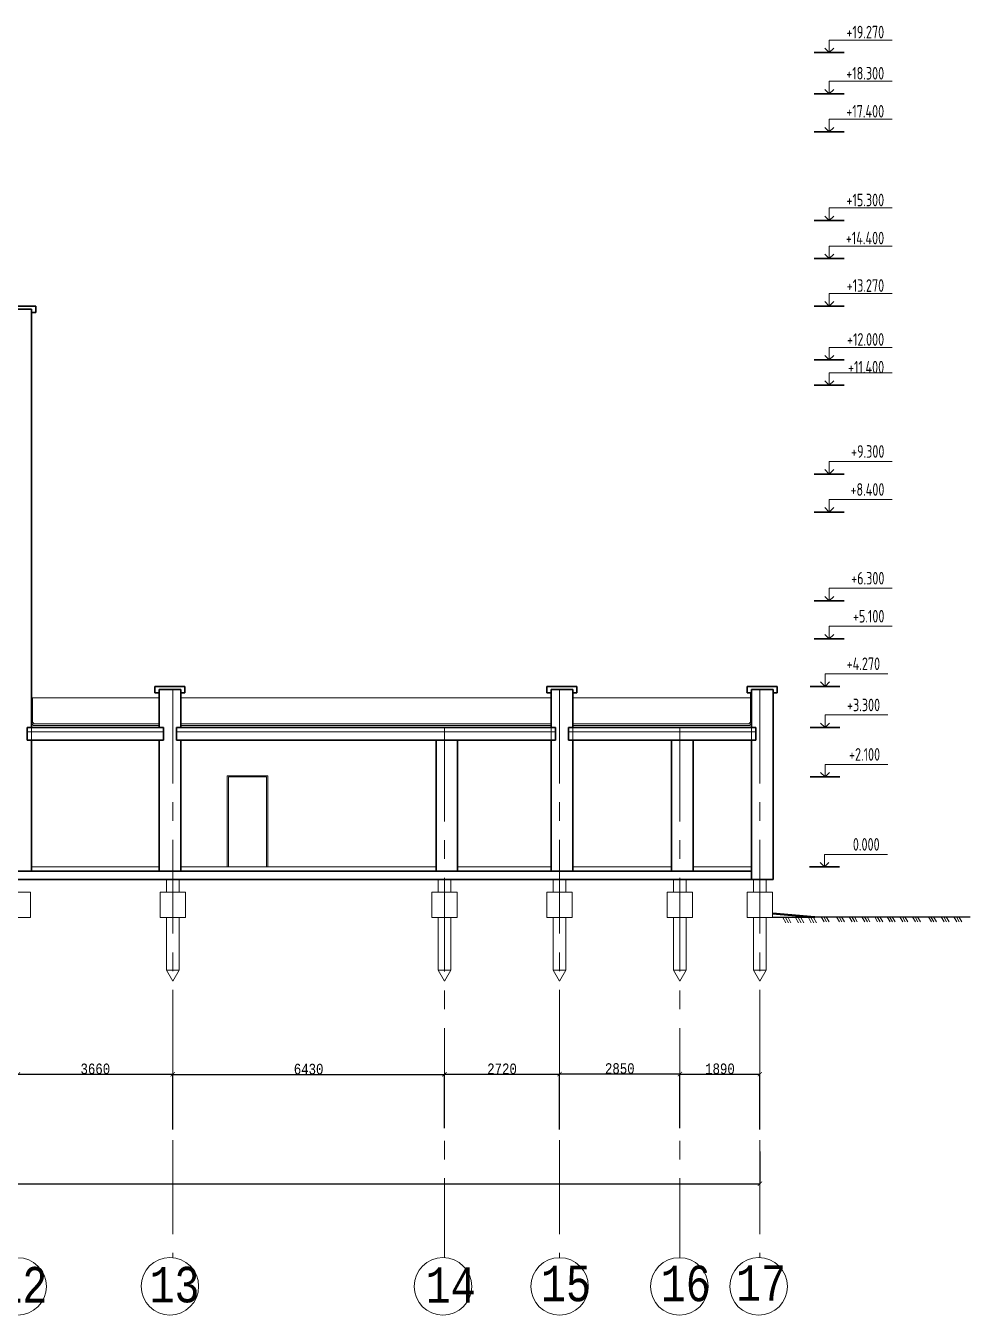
# Model space of a CAD drawing. Header units: millimetres. Extents: x -689206 to 4969298, y -1019800 to 703299.
# Drawn here: x 852854 to 875194, y -983997 to -953476 of the extents above; entities that cross this region are included whole.
import ezdxf

# ---------------------------------------------------------------- set-up
doc = ezdxf.new("R2010")
doc.units = ezdxf.units.MM
doc.linetypes.add('осеваяX2', pattern=[101.6, 63.5, -12.7, 12.7, -12.7])
doc.layers.add('РАЗМЕРЫ', color=7, linetype='Continuous', lineweight=9)
doc.layers.add('стены', color=7, linetype='Continuous', lineweight=20)
for name, color, linetype in [('разрез1-1', 7, 'Continuous'), ('разрез2-2', 7, 'Continuous'), ('сетка', 104, 'Continuous')]:
    doc.layers.add(name, color=color, linetype=linetype)
doc.styles.add('Аннотативный', font='isocteur.ttf', dxfattribs={"width": 0.7, "height": 250})
doc.dimstyles.new('Аннотативный', dxfattribs={"dimscale": 0, "dimtxt": 250, "dimasz": 100, "dimexe": 1.25, "dimexo": 0.625, "dimtad": 1, "dimdec": 0, "dimtxsty": 'Аннотативный', "dimblk": 'ARCHTICK', "dimcen": 2.5, "dimadec": 0, "dimazin": 0, "dimtfac": 1, "dimtdec": 0, "dimtmove": 0, "dimatfit": 3, "dimfxl": 1, "dimarcsym": 0})

# ---------------------------------------------------------------- blocks, each defined once
blk = doc.blocks.new('_ArchTick')
at = {"color": 0, "linetype": 'ByBlock', "const_width": 0.15}
blk.add_lwpolyline([(-0.5, -0.5), (0.5, 0.5)], dxfattribs=at)
blk = doc.blocks.new('*D4710')
at = {"layer": 'Defpoints', "color": 0, "lineweight": 30, "ltscale": 35, "transparency": 16777216}
for p in [(852669, -978293), (856329, -978293), (856329, -979600)]:
    blk.add_point(p, dxfattribs=at)
at = {"layer": 'РАЗМЕРЫ', "color": 0, "lineweight": -2, "ltscale": 35, "transparency": 16777216}
for p, q in [((852669, -978292), (852669, -978292)), ((852669, -978293), (856329, -978293)), ((856329, -979600), (856329, -978292))]:
    blk.add_line(p, q, dxfattribs=at)
at = {"layer": 'РАЗМЕРЫ', "color": 0, "lineweight": -2, "ltscale": 35, "transparency": 16777216, "xscale": 100, "yscale": 100, "zscale": 100, "rotation": 180}
blk.add_blockref('_ArchTick', (852669, -978293), dxfattribs=at)
at = {"layer": 'РАЗМЕРЫ', "color": 0, "lineweight": -2, "ltscale": 35, "transparency": 16777216, "xscale": 100, "yscale": 100, "zscale": 100}
blk.add_blockref('_ArchTick', (856329, -978293), dxfattribs=at)
at = {"layer": 'РАЗМЕРЫ', "color": 0, "lineweight": 5, "ltscale": 35, "transparency": 16777216, "insert": (854499, -978167), "char_height": 250, "attachment_point": 5, "style": 'Аннотативный'}
blk.add_mtext('3660', dxfattribs=at)
blk = doc.blocks.new('*D4711')
at = {"layer": 'Defpoints', "color": 0, "lineweight": 30, "ltscale": 35, "transparency": 16777216}
for p in [(856329, -978292), (862759, -978297), (862759, -979567)]:
    blk.add_point(p, dxfattribs=at)
at = {"layer": 'РАЗМЕРЫ', "color": 0, "lineweight": -2, "ltscale": 35, "transparency": 16777216}
for p, q in [((856329, -978292), (856329, -978299)), ((856329, -978297), (862759, -978297)), ((862759, -979567), (862759, -978296))]:
    blk.add_line(p, q, dxfattribs=at)
at = {"layer": 'РАЗМЕРЫ', "color": 0, "lineweight": -2, "ltscale": 35, "transparency": 16777216, "xscale": 100, "yscale": 100, "zscale": 100, "rotation": 180}
blk.add_blockref('_ArchTick', (856329, -978297), dxfattribs=at)
at = {"layer": 'РАЗМЕРЫ', "color": 0, "lineweight": -2, "ltscale": 35, "transparency": 16777216, "xscale": 100, "yscale": 100, "zscale": 100}
blk.add_blockref('_ArchTick', (862759, -978297), dxfattribs=at)
at = {"layer": 'РАЗМЕРЫ', "color": 0, "lineweight": 5, "ltscale": 35, "transparency": 16777216, "insert": (859544, -978172), "char_height": 250, "attachment_point": 5, "style": 'Аннотативный'}
blk.add_mtext('6430', dxfattribs=at)
blk = doc.blocks.new('*D4712')
at = {"layer": 'Defpoints', "color": 0, "lineweight": 30, "ltscale": 35, "transparency": 16777216}
for p in [(862759, -978292), (865481, -978292), (865481, -979599)]:
    blk.add_point(p, dxfattribs=at)
at = {"layer": 'РАЗМЕРЫ', "color": 0, "lineweight": -2, "ltscale": 35, "transparency": 16777216}
for p, q in [((862759, -978292), (862759, -978293)), ((862759, -978292), (865481, -978292)), ((865481, -979598), (865481, -978291))]:
    blk.add_line(p, q, dxfattribs=at)
at = {"layer": 'РАЗМЕРЫ', "color": 0, "lineweight": -2, "ltscale": 35, "transparency": 16777216, "xscale": 100, "yscale": 100, "zscale": 100, "rotation": 180}
blk.add_blockref('_ArchTick', (862759, -978292), dxfattribs=at)
at = {"layer": 'РАЗМЕРЫ', "color": 0, "lineweight": -2, "ltscale": 35, "transparency": 16777216, "xscale": 100, "yscale": 100, "zscale": 100}
blk.add_blockref('_ArchTick', (865481, -978292), dxfattribs=at)
at = {"layer": 'РАЗМЕРЫ', "color": 0, "lineweight": 5, "ltscale": 35, "transparency": 16777216, "insert": (864120, -978166), "char_height": 250, "attachment_point": 5, "style": 'Аннотативный'}
blk.add_mtext('2720', dxfattribs=at)
blk = doc.blocks.new('*D4713')
at = {"layer": 'Defpoints', "color": 0, "lineweight": 30, "ltscale": 35, "transparency": 16777216}
for p in [(865481, -978292), (868329, -978284), (868329, -979567)]:
    blk.add_point(p, dxfattribs=at)
at = {"layer": 'РАЗМЕРЫ', "color": 0, "lineweight": -2, "ltscale": 35, "transparency": 16777216}
for p, q in [((865481, -978291), (865481, -978283)), ((865481, -978284), (868329, -978284)), ((868329, -979567), (868329, -978283))]:
    blk.add_line(p, q, dxfattribs=at)
at = {"layer": 'РАЗМЕРЫ', "color": 0, "lineweight": -2, "ltscale": 35, "transparency": 16777216, "xscale": 100, "yscale": 100, "zscale": 100, "rotation": 180}
blk.add_blockref('_ArchTick', (865481, -978284), dxfattribs=at)
at = {"layer": 'РАЗМЕРЫ', "color": 0, "lineweight": -2, "ltscale": 35, "transparency": 16777216, "xscale": 100, "yscale": 100, "zscale": 100}
blk.add_blockref('_ArchTick', (868329, -978284), dxfattribs=at)
at = {"layer": 'РАЗМЕРЫ', "color": 0, "lineweight": 5, "ltscale": 35, "transparency": 16777216, "insert": (866905, -978159), "char_height": 250, "attachment_point": 5, "style": 'Аннотативный'}
blk.add_mtext('2850', dxfattribs=at)
blk = doc.blocks.new('*D4698')
at = {"layer": 'Defpoints', "color": 0, "lineweight": 30, "ltscale": 35, "transparency": 16777216}
for p in [(868329, -978291), (870220, -978291), (870220, -979598)]:
    blk.add_point(p, dxfattribs=at)
at = {"layer": 'РАЗМЕРЫ', "color": 0, "lineweight": -2, "ltscale": 35, "transparency": 16777216}
for p, q in [((868329, -978291), (868329, -978292)), ((868329, -978291), (870220, -978291)), ((870220, -979597), (870220, -978289))]:
    blk.add_line(p, q, dxfattribs=at)
at = {"layer": 'РАЗМЕРЫ', "color": 0, "lineweight": -2, "ltscale": 35, "transparency": 16777216, "xscale": 100, "yscale": 100, "zscale": 100, "rotation": 180}
blk.add_blockref('_ArchTick', (868329, -978291), dxfattribs=at)
at = {"layer": 'РАЗМЕРЫ', "color": 0, "lineweight": -2, "ltscale": 35, "transparency": 16777216, "xscale": 100, "yscale": 100, "zscale": 100}
blk.add_blockref('_ArchTick', (870220, -978291), dxfattribs=at)
at = {"layer": 'РАЗМЕРЫ', "color": 0, "lineweight": 5, "ltscale": 35, "transparency": 16777216, "insert": (869275, -978165), "char_height": 250, "attachment_point": 5, "style": 'Аннотативный'}
blk.add_mtext('1890', dxfattribs=at)
blk = doc.blocks.new('*D4699')
at = {"layer": 'Defpoints', "color": 0, "lineweight": 30, "ltscale": 35, "transparency": 16777216}
for p in [(818089, -980124), (870220, -980124), (870220, -980885)]:
    blk.add_point(p, dxfattribs=at)
at = {"layer": 'РАЗМЕРЫ', "color": 0, "lineweight": -2, "ltscale": 35, "transparency": 16777216}
for p, q in [((818089, -980124), (818089, -980886)), ((870220, -980124), (870220, -980886)), ((818089, -980885), (870220, -980885))]:
    blk.add_line(p, q, dxfattribs=at)
at = {"layer": 'РАЗМЕРЫ', "color": 0, "lineweight": -2, "ltscale": 35, "transparency": 16777216, "xscale": 100, "yscale": 100, "zscale": 100, "rotation": 180}
blk.add_blockref('_ArchTick', (818089, -980885), dxfattribs=at)
at = {"layer": 'РАЗМЕРЫ', "color": 0, "lineweight": -2, "ltscale": 35, "transparency": 16777216, "xscale": 100, "yscale": 100, "zscale": 100}
blk.add_blockref('_ArchTick', (870220, -980885), dxfattribs=at)
at = {"layer": 'РАЗМЕРЫ', "color": 0, "lineweight": 5, "ltscale": 35, "transparency": 16777216, "insert": (844155, -980759), "char_height": 250, "attachment_point": 5, "style": 'Аннотативный'}
blk.add_mtext('52131', dxfattribs=at)

msp = doc.modelspace()

# ---------------------------------------------------------------- linework, layer by layer
at = {"layer": 'РАЗМЕРЫ', "linetype": 'ByBlock', "lineweight": 30, "ltscale": 35}
for p, q in [((852378.9, -960111.3), (852988.9, -960111.3)), ((852988.9, -960111.3), (853088.9, -960111.3)), ((853088.9, -960111.3), (853088.9, -960261.3)), ((853088.9, -960261.3), (852988.9, -960261.3)), ((855908.2, -969186.3), (855908.2, -969111.3)), ((855908.2, -969111.3), (856518.2, -969111.3)), ((855908.2, -969261.3), (855908.2, -969186.3)), ((856008.2, -969261.3), (855908.2, -969261.3)), ((856518.2, -969111.3), (856618.2, -969111.3)), ((856618.2, -969261.3), (856518.2, -969261.3)), ((856618.2, -969111.3), (856618.2, -969261.3)), ((865181.1, -969186.3), (865181.1, -969111.3)), ((865181.1, -969111.3), (865791.1, -969111.3)), ((865181.1, -969261.3), (865181.1, -969186.3)), ((865281.1, -969261.3), (865181.1, -969261.3)), ((865791.1, -969111.3), (865891.1, -969111.3)), ((865891.1, -969261.3), (865791.1, -969261.3)), ((865891.1, -969111.3), (865891.1, -969261.3)), ((869920, -969186.3), (869920, -969111.3)), ((869920, -969111.3), (870530, -969111.3)), ((869920, -969261.3), (869920, -969186.3)), ((870020, -969261.3), (869920, -969261.3)), ((870530, -969111.3), (870630, -969111.3)), ((870630, -969261.3), (870530, -969261.3)), ((870630, -969111.3), (870630, -969261.3))]:
    msp.add_line(p, q, dxfattribs=at)
at = {"layer": 'РАЗМЕРЫ', "lineweight": 30, "ltscale": 35}
for p, q in [((852478.9, -960186.3), (852988.9, -960186.3)), ((852988.9, -960186.3), (852988.9, -961086.3)), ((852988.9, -961086.3), (852988.9, -970086.3)), ((856518.2, -969186.3), (856008.3, -969186.3)), ((856008.3, -969186.3), (856008.3, -970086.3)), ((856518.2, -970086.3), (856518.2, -969186.3)), ((865281.1, -970086.3), (865281.1, -969186.3)), ((865281.1, -969186.3), (865791.1, -969186.3)), ((865791.1, -969186.3), (865791.1, -970086.3)), ((870020, -970086.3), (870020, -969186.3)), ((870020, -969186.3), (870530, -969186.3)), ((870020, -969261.3), (870020, -970086.3)), ((870530, -969186.3), (870530, -973686.3)), ((852888.9, -970386.3), (852888.9, -970086.3)), ((852888.9, -970086.3), (852988.9, -970086.3)), ((852988.9, -970086.3), (856108.3, -970086.3)), ((856108.3, -970386.3), (856108.3, -970086.3)), ((856418.2, -970086.3), (865281.1, -970086.3)), ((856418.2, -970386.3), (856418.2, -970086.3)), ((865281.1, -970086.3), (865281.1, -969986.3)), ((865381.1, -970086.3), (865281.1, -970086.3)), ((865381.1, -970386.3), (865381.1, -970086.3)), ((865691.1, -970086.3), (870020, -970086.3)), ((865691.1, -970386.3), (865691.1, -970086.3)), ((870120, -970086.3), (870020, -970086.3)), ((870120, -970386.3), (870120, -970086.3)), ((852988.9, -970386.3), (852888.9, -970386.3)), ((852988.9, -970386.3), (852988.9, -973386.3)), ((852988.9, -970386.3), (856108.3, -970386.3)), ((856008.3, -970386.3), (856008.3, -973386.3)), ((856008.3, -970386.3), (856108.3, -970386.3)), ((856418.2, -970386.3), (865281.1, -970386.3)), ((856518.2, -970386.3), (856418.2, -970386.3)), ((856518.2, -970386.3), (856518.2, -973386.3)), ((862558.7, -970386.3), (862558.7, -973486.3)), ((863068.7, -970386.3), (863068.7, -973486.3)), ((865281.1, -970386.3), (865281.1, -973386.3)), ((865281.1, -970386.3), (865381.1, -970386.3)), ((865691.1, -970386.3), (865791.1, -970386.3)), ((865791.1, -970386.3), (865691.1, -970386.3)), ((865791.1, -970386.3), (865791.1, -973386.3)), ((865791.1, -970386.3), (869921, -970386.3)), ((868128.8, -970386.3), (868128.8, -973486.3)), ((868638.8, -970386.3), (868638.8, -973486.3)), ((869921, -970386.3), (870020, -970386.3)), ((870020, -970386.3), (870020, -973586.3)), ((870020, -970386.3), (870120, -970386.3)), ((818289.5, -973486.3), (870020, -973486.3)), ((852988.9, -973386.3), (852988.9, -973486.3)), ((856008.3, -973386.3), (856008.3, -973486.3)), ((856518.2, -973386.3), (856518.2, -973486.3)), ((865281.1, -973486.3), (865281.1, -973386.3)), ((865791.1, -973486.3), (865791.1, -973386.3)), ((870020, -973586.3), (870020, -973686.3)), ((865791.1, -973686.3), (817779.5, -973686.3)), ((870020, -973686.3), (865791.1, -973686.3)), ((870530, -973686.3), (870020, -973686.3))]:
    msp.add_line(p, q, dxfattribs=at)
at = {"layer": 'РАЗМЕРЫ', "linetype": 'осеваяX2', "lineweight": 5, "ltscale": 35}
for p, q in [((856328.8, -969186.3), (856328.8, -982635.1)), ((865481.1, -969186.3), (865481.1, -982635.1)), ((870220.3, -969186.3), (870220.3, -982635.1)), ((862758.7, -970086.3), (862758.7, -982635.1))]:
    msp.add_line(p, q, dxfattribs=at)
at = {"layer": 'РАЗМЕРЫ', "lineweight": 15, "ltscale": 35}
for p, q in [((856108.3, -970186.3), (852888.9, -970186.3)), ((852988.9, -970386.3), (852988.9, -970086.3)), ((865381.1, -970186.3), (856418.2, -970186.3)), ((870120, -970186.3), (865691.1, -970186.3)), ((865791.1, -970386.3), (865791.1, -970086.3)), ((870020, -970386.3), (870020, -970086.3)), ((857650.1, -971226.3), (857620.1, -971226.3)), ((857620.1, -971226.3), (857620.1, -973386.3)), ((858580.1, -971226.3), (857650.1, -971226.3)), ((857650.1, -973386.3), (857650.1, -971256.3)), ((857650.1, -971256.3), (858550.1, -971256.3)), ((858550.1, -971256.3), (858550.1, -973386.3)), ((858580.1, -971256.3), (858580.1, -971226.3)), ((858580.1, -973386.3), (858580.1, -971256.3)), ((852988.9, -973386.3), (856008.3, -973386.3)), ((856518.2, -973386.3), (862558.7, -973386.3)), ((858550.1, -973386.3), (858580.1, -973386.3)), ((863068.7, -973386.3), (865281.1, -973386.3)), ((865791.1, -973386.3), (868128.8, -973386.3)), ((868638.8, -973386.3), (869020, -973386.3)), ((869020, -973386.3), (870020, -973386.3))]:
    msp.add_line(p, q, dxfattribs=at)
at = {"layer": 'РАЗМЕРЫ', "lineweight": 13, "ltscale": 35}
msp.add_line((865281.1, -970386.3), (865281.1, -970086.3), dxfattribs=at)
at = {"layer": 'РАЗМЕРЫ', "lineweight": 18, "ltscale": 35}
for p, q in [((856178.8, -973686.3), (856178.8, -973986.3)), ((856478.8, -973986.3), (856478.8, -973686.3)), ((862608.7, -973686.3), (862608.7, -973986.3)), ((862908.7, -973986.3), (862908.7, -973686.3)), ((865331.1, -973686.3), (865331.1, -973986.3)), ((865631.1, -973986.3), (865631.1, -973686.3)), ((868178.8, -973686.3), (868178.8, -973986.3)), ((868478.8, -973986.3), (868478.8, -973686.3)), ((870070.3, -973686.3), (870070.3, -973986.3)), ((870370.3, -973986.3), (870370.3, -973686.3)), ((852668.9, -973986.3), (852968.9, -973986.3)), ((852968.9, -973986.3), (852968.9, -974586.3)), ((856028.8, -974586.3), (856028.8, -973986.3)), ((856028.8, -973986.3), (856178.8, -973986.3)), ((856178.8, -973986.3), (856328.8, -973986.3)), ((856328.8, -973986.3), (856628.8, -973986.3)), ((856628.8, -973986.3), (856628.8, -974586.3)), ((862458.7, -974586.3), (862458.7, -973986.3)), ((862458.7, -973986.3), (862608.7, -973986.3)), ((862608.7, -973986.3), (862758.7, -973986.3)), ((862758.7, -973986.3), (863058.7, -973986.3)), ((863058.7, -973986.3), (863058.7, -974586.3)), ((865181.1, -974586.3), (865181.1, -973986.3)), ((865181.1, -973986.3), (865331.1, -973986.3)), ((865331.1, -973986.3), (865481.1, -973986.3)), ((865481.1, -973986.3), (865781.1, -973986.3)), ((865781.1, -973986.3), (865781.1, -974586.3)), ((868028.8, -974586.3), (868028.8, -973986.3)), ((868028.8, -973986.3), (868178.8, -973986.3)), ((868178.8, -973986.3), (868328.8, -973986.3)), ((868328.8, -973986.3), (868628.8, -973986.3)), ((868628.8, -973986.3), (868628.8, -974586.3)), ((869920.3, -974586.3), (869920.3, -973986.3)), ((869920.3, -973986.3), (870070.3, -973986.3)), ((870070.3, -973986.3), (870220.3, -973986.3)), ((870220.3, -973986.3), (870520.3, -973986.3)), ((870520.3, -973986.3), (870520.3, -974586.3)), ((852968.9, -974586.3), (852368.9, -974586.3)), ((856628.8, -974586.3), (856028.8, -974586.3)), ((856178.8, -975453.1), (856178.8, -974586.3)), ((856478.8, -974586.3), (856478.8, -975465.2)), ((863058.7, -974586.3), (862458.7, -974586.3)), ((862608.7, -975453.1), (862608.7, -974586.3)), ((862908.7, -974586.3), (862908.7, -975465.2)), ((865781.1, -974586.3), (865181.1, -974586.3)), ((865331.1, -975453.1), (865331.1, -974586.3)), ((865631.1, -974586.3), (865631.1, -975465.2)), ((868628.8, -974586.3), (868028.8, -974586.3)), ((868178.8, -975453.1), (868178.8, -974586.3)), ((868478.8, -974586.3), (868478.8, -975465.2)), ((870520.3, -974586.3), (869920.3, -974586.3)), ((870070.3, -975453.1), (870070.3, -974586.3)), ((870370.3, -974586.3), (870370.3, -975465.2)), ((856178.8, -975826.5), (856178.8, -975453.1)), ((856478.8, -975826.5), (856478.8, -975465.2)), ((862608.7, -975826.5), (862608.7, -975453.1)), ((862908.7, -975826.5), (862908.7, -975465.2)), ((865331.1, -975826.5), (865331.1, -975453.1)), ((865631.1, -975826.5), (865631.1, -975465.2)), ((868178.8, -975826.5), (868178.8, -975453.1)), ((868478.8, -975826.5), (868478.8, -975465.2)), ((870070.3, -975826.5), (870070.3, -975453.1)), ((870370.3, -975826.5), (870370.3, -975465.2)), ((856328.8, -976086.3), (856178.8, -975826.5)), ((856478.8, -975826.5), (856178.8, -975826.5)), ((856328.8, -976086.3), (856478.8, -975826.5)), ((862758.7, -976086.3), (862608.7, -975826.5)), ((862908.7, -975826.5), (862608.7, -975826.5)), ((862758.7, -976086.3), (862908.7, -975826.5)), ((865481.1, -976086.3), (865331.1, -975826.5)), ((865631.1, -975826.5), (865331.1, -975826.5)), ((865481.1, -976086.3), (865631.1, -975826.5)), ((868328.8, -976086.3), (868178.8, -975826.5)), ((868478.8, -975826.5), (868178.8, -975826.5)), ((868328.8, -976086.3), (868478.8, -975826.5)), ((870220.3, -976086.3), (870070.3, -975826.5)), ((870370.3, -975826.5), (870070.3, -975826.5)), ((870220.3, -976086.3), (870370.3, -975826.5))]:
    msp.add_line(p, q, dxfattribs=at)
at = {"layer": 'разрез1-1', "lineweight": 30}
for p, q in [((871861.6, -954111.3), (871756.3, -954006)), ((871861.6, -954111.3), (871966.9, -954006)), ((872216.1, -954111.3), (871507, -954111.3)), ((871861.6, -955086.3), (871756.3, -954981)), ((871861.6, -955086.3), (871966.9, -954981)), ((872216.1, -955086.3), (871507, -955086.3)), ((871861.6, -955986.3), (871756.3, -955881)), ((871861.6, -955986.3), (871966.9, -955881)), ((872216.1, -955986.3), (871507, -955986.3)), ((871861.6, -958086.3), (871756.3, -957981)), ((871861.6, -958086.3), (871966.9, -957981)), ((872216.1, -958086.3), (871507, -958086.3)), ((871861.6, -958986.3), (871756.3, -958881)), ((871861.6, -958986.3), (871966.9, -958881)), ((872216.1, -958986.3), (871507, -958986.3)), ((872216.1, -960111.3), (871507, -960111.3)), ((871861.6, -960111.3), (871756.3, -960006)), ((871861.6, -960111.3), (871966.9, -960006)), ((872216.1, -961386.3), (871507, -961386.3)), ((871861.6, -961386.3), (871756.3, -961281)), ((871861.6, -961386.3), (871966.9, -961281)), ((872216.1, -961986.3), (871507, -961986.3)), ((871861.6, -961986.3), (871756.3, -961881)), ((871861.6, -961986.3), (871966.9, -961881)), ((872216.1, -964086.3), (871507, -964086.3)), ((871861.6, -964086.3), (871756.3, -963981)), ((871861.6, -964086.3), (871966.9, -963981)), ((872216.1, -964986.3), (871507, -964986.3)), ((871861.6, -964986.3), (871756.3, -964881)), ((871861.6, -964986.3), (871966.9, -964881)), ((872216.1, -967086.3), (871507, -967086.3)), ((871861.6, -967086.3), (871756.3, -966981)), ((871861.6, -967086.3), (871966.9, -966981)), ((872216.1, -967986.3), (871507, -967986.3)), ((871861.6, -967986.3), (871756.3, -967881)), ((871861.6, -967986.3), (871966.9, -967881)), ((871759.7, -969111.3), (871654.4, -969006)), ((871759.7, -969111.3), (871865, -969006)), ((872114.2, -969111.3), (871405.1, -969111.3)), ((872114.2, -970086.3), (871405.1, -970086.3)), ((871759.7, -970086.3), (871654.4, -969981)), ((871759.7, -970086.3), (871865, -969981)), ((871759.7, -971256.3), (871654.4, -971151)), ((871759.7, -971256.3), (871865, -971151)), ((872114.2, -971256.3), (871405.1, -971256.3)), ((871748.1, -973386.3), (871642.8, -973281)), ((871748.1, -973386.3), (871853.4, -973281)), ((872102.6, -973386.3), (871393.5, -973386.3))]:
    msp.add_line(p, q, dxfattribs=at)
at = {"layer": 'разрез1-1', "lineweight": 5}
for p, q in [((871861.6, -954111.3), (871861.6, -953813.5)), ((871861.6, -953813.5), (873350.7, -953813.5)), ((871861.6, -955086.3), (871861.6, -954788.5)), ((871861.6, -954788.5), (873350.7, -954788.5)), ((871861.6, -955986.3), (871861.6, -955688.5)), ((871861.6, -955688.5), (873350.7, -955688.5)), ((871861.6, -958086.3), (871861.6, -957788.5)), ((871861.6, -957788.5), (873350.7, -957788.5)), ((871861.6, -958986.3), (871861.6, -958688.5)), ((871861.6, -958688.5), (873350.7, -958688.5)), ((871861.6, -960111.3), (871861.6, -959813.5)), ((871861.6, -959813.5), (873350.7, -959813.5)), ((871861.6, -961386.3), (871861.6, -961088.5)), ((871861.6, -961088.5), (873350.7, -961088.5)), ((871861.6, -961986.3), (871861.6, -961688.5)), ((871861.6, -961688.5), (873350.7, -961688.5)), ((871861.6, -964086.3), (871861.6, -963788.5)), ((871861.6, -963788.5), (873350.7, -963788.5)), ((871861.6, -964986.3), (871861.6, -964688.5)), ((871861.6, -964688.5), (873350.7, -964688.5)), ((871861.6, -967086.3), (871861.6, -966788.5)), ((871861.6, -966788.5), (873350.7, -966788.5)), ((871861.6, -967986.3), (871861.6, -967688.5)), ((871861.6, -967688.5), (873350.7, -967688.5)), ((871759.7, -969111.3), (871759.7, -968813.5)), ((871759.7, -968813.5), (873248.8, -968813.5)), ((871759.7, -970086.3), (871759.7, -969788.5)), ((871759.7, -969788.5), (873248.8, -969788.5)), ((871759.7, -971256.3), (871759.7, -970958.5)), ((871759.7, -970958.5), (873248.8, -970958.5)), ((871748.1, -973386.3), (871748.1, -973088.5)), ((871748.1, -973088.5), (873237.2, -973088.5))]:
    msp.add_line(p, q, dxfattribs=at)
at = {"layer": 'разрез1-1', "lineweight": 15}
for p, q in [((869995.2, -969961.6), (869995.2, -969261.3)), ((852988.9, -969386.3), (856008.3, -969386.3)), ((853013.7, -969961.6), (853013.7, -969386.3)), ((856518.2, -969386.3), (856988.9, -969386.3)), ((856988.9, -969386.3), (865281.1, -969386.3)), ((865791.1, -969386.3), (869995.2, -969386.3))]:
    msp.add_line(p, q, dxfattribs=at)
for points in [[(852988.9, -969986.3), (853038.9, -970036.3), (856008.3, -970036.3)], [(853013.7, -969961.6), (853053.4, -970001.3), (856008.3, -970001.3)], [(856518.2, -970001.3), (856988.9, -970001.3)], [(856518.2, -970036.3), (856988.9, -970036.3)], [(865281.1, -970001.3), (856988.9, -970001.3)], [(865281.1, -970036.3), (856988.9, -970036.3)], [(869995.2, -969961.6), (869955.5, -970001.3), (865791.1, -970001.3)], [(870020, -969986.3), (869970, -970036.3), (865791.1, -970036.3)]]:
    msp.add_lwpolyline(points, dxfattribs=at)
at = {"layer": 'разрез2-2'}
for p, q in [((871520.3, -974566.3), (870520.3, -974478.2)), ((870520.3, -974498.2), (871520.3, -974586.3)), ((871520.3, -974586.3), (870520.3, -974586.3)), ((871520.3, -974566.3), (875194.4, -974566.3)), ((871520.3, -974566.3), (871520.3, -974586.3)), ((871520.3, -974566.3), (871820.3, -974566.3))]:
    msp.add_line(p, q, dxfattribs=at)
at = {"layer": 'разрез2-2', "lineweight": 15}
for points in [[(870834.4, -974705.7), (870766.1, -974586.3)], [(872102, -974685.7), (872033.6, -974566.3)]]:
    msp.add_lwpolyline(points, close=True, dxfattribs=at)
for points in [[(870825.7, -974586.3), (870894.1, -974705.7)], [(870885.4, -974586.3), (870955, -974705.7)], [(871065.6, -974586.3), (871135.3, -974705.7)], [(871126.6, -974586.3), (871194.9, -974705.7)], [(871186.2, -974586.3), (871255.8, -974705.7)], [(871366.4, -974586.3), (871436.1, -974705.7)], [(871427.4, -974586.3), (871495.7, -974705.7)], [(871487, -974586.3), (871556.6, -974705.7)], [(871667.3, -974566.3), (871736.9, -974685.7)], [(871728.2, -974566.3), (871796.5, -974685.7)], [(871787.8, -974566.3), (871857.4, -974685.7)], [(872093.3, -974566.3), (872161.6, -974685.7)], [(872152.9, -974566.3), (872222.5, -974685.7)], [(872333.2, -974566.3), (872402.8, -974685.7)], [(872394.1, -974566.3), (872462.4, -974685.7)], [(872453.7, -974566.3), (872523.3, -974685.7)], [(872634, -974566.3), (872703.6, -974685.7)], [(872694.9, -974566.3), (872763.2, -974685.7)], [(872754.5, -974566.3), (872824.1, -974685.7)], [(872934.8, -974566.3), (873004.4, -974685.7)], [(872995.7, -974566.3), (873064, -974685.7)], [(873055.3, -974566.3), (873124.9, -974685.7)], [(873228.2, -974566.3), (873297.8, -974685.7)], [(873289.1, -974566.3), (873357.5, -974685.7)], [(873348.7, -974566.3), (873418.4, -974685.7)], [(873529, -974566.3), (873598.6, -974685.7)], [(873589.9, -974566.3), (873658.3, -974685.7)], [(873649.6, -974566.3), (873719.2, -974685.7)], [(873829.8, -974566.3), (873899.4, -974685.7)], [(873890.7, -974566.3), (873959.1, -974685.7)], [(873950.4, -974566.3), (874020, -974685.7)], [(874206.3, -974566.3), (874275.9, -974685.7)], [(874267.2, -974566.3), (874335.6, -974685.7)], [(874326.9, -974566.3), (874396.5, -974685.7)], [(874507.1, -974566.3), (874576.7, -974685.7)], [(874568, -974566.3), (874636.4, -974685.7)], [(874627.7, -974566.3), (874697.3, -974685.7)], [(874807.9, -974566.3), (874877.5, -974685.7)], [(874868.8, -974566.3), (874937.2, -974685.7)], [(874928.5, -974566.3), (874998.1, -974685.7)]]:
    msp.add_lwpolyline(points, dxfattribs=at)
at = {"layer": 'сетка', "color": 0, "lineweight": 5}
for centre in [(852659.2, -983315.7), (856262, -983312.5), (862722.2, -983314.8), (865480.4, -983315.8), (868314.1, -983315.6), (870190.3, -983315.1)]:
    msp.add_circle(centre, 680.7, dxfattribs=at)
at = {"layer": 'стены', "linetype": 'осеваяX2', "lineweight": 5, "ltscale": 35}
msp.add_line((868328.8, -970086.3), (868328.8, -982635.1), dxfattribs=at)

# ---------------------------------------------------------------- texts
at = {"layer": 'РАЗМЕРЫ', "lineweight": 5, "ltscale": 35, "char_height": 841.28, "width": 7009.377, "attachment_point": 1, "style": 'Аннотативный'}
for s, insert in [('12', (852182, -982854.7)), ('13', (855781.8, -982851.5)), ('14', (862314.5, -982861.3)), ('15', (865040.8, -982823.8)), ('16', (867874.5, -982823.6)), ('17', (869657.4, -982814.7))]:
    msp.add_mtext(s, dxfattribs=dict(at, insert=insert))
at = {"layer": 'разрез1-1', "lineweight": 30, "char_height": 297.819, "width": 1508.774, "attachment_point": 3, "style": 'Аннотативный'}
for s, insert in [('{\\fISOCPEUR|b0|i0|c204|p34;+19.270\\fISOCPEUR|b0|i0|c0|p34; }', (873159.2, -953476)), ('{\\fISOCPEUR|b0|i0|c204|p34;+18.300\\fISOCPEUR|b0|i0|c0|p34; }', (873159.2, -954451)), ('{\\fISOCPEUR|b0|i0|c204|p34;+17.400\\fISOCPEUR|b0|i0|c0|p34; }', (873159.2, -955351)), ('{\\fISOCPEUR|b0|i0|c204|p34;+15.300\\fISOCPEUR|b0|i0|c0|p34; }', (873159.2, -957451)), ('{\\fISOCPEUR|b0|i0|c204|p34;+14.400\\fISOCPEUR|b0|i0|c0|p34; }', (873159.2, -958351)), ('{\\fISOCPEUR|b0|i0|c204|p34;+13.270\\fISOCPEUR|b0|i0|c0|p34; }', (873159.2, -959476)), ('{\\fISOCPEUR|b0|i0|c204|p34;+12.000\\fISOCPEUR|b0|i0|c0|p34; }', (873159.2, -960751)), ('{\\fISOCPEUR|b0|i0|c204|p34;+11.400\\fISOCPEUR|b0|i0|c0|p34; }', (873159.2, -961408.5)), ('{\\fISOCPEUR|b0|i0|c204|p34;+9.300\\fISOCPEUR|b0|i0|c0|p34; }', (873165.3, -963402.9)), ('{\\fISOCPEUR|b0|i0|c204|p34;+8.400\\fISOCPEUR|b0|i0|c0|p34; }', (873165.3, -964302.9)), ('{\\fISOCPEUR|b0|i0|c204|p34;+6.300\\fISOCPEUR|b0|i0|c0|p34; }', (873165.3, -966402.9)), ('{\\fISOCPEUR|b0|i0|c204|p34;+5.100\\fISOCPEUR|b0|i0|c0|p34; }', (873165.3, -967302.9)), ('{\\fISOCPEUR|b0|i0|c204|p34;+4.270\\fISOCPEUR|b0|i0|c0|p34; }', (873063.4, -968427.9)), ('{\\fISOCPEUR|b0|i0|c204|p34;+3.300\\fISOCPEUR|b0|i0|c0|p34; }', (873063.4, -969402.9)), ('{\\fISOCPEUR|b0|i0|c204|p34;+2.100\\fISOCPEUR|b0|i0|c0|p34; }', (873063.4, -970572.9)), ('{\\fISOCPEUR|b0|i0|c204|p34;0.000\\fISOCPEUR|b0|i0|c0|p34; }', (873051.8, -972702.9))]:
    msp.add_mtext(s, dxfattribs=dict(at, insert=insert))

# ---------------------------------------------------------------- dimensions: what is measured, and where the dimension line sits
at = {"layer": 'РАЗМЕРЫ', "lineweight": 5, "ltscale": 35}
dim = msp.add_linear_dim(base=(856328.8, -978293), p1=(852668.9, -978293), p2=(856328.8, -979600.5), dimstyle='Аннотативный', dxfattribs=at)
dim.commit()
dim.dimension.update_dxf_attribs({"geometry": '*D4710', "text_midpoint": (854498.9, -978167.4)})
for base, p1, p2, picture, middle in [((862758.7, -978297.3), (856328.8, -978291.8), (862758.7, -979567.5), '*D4711', (859543.7, -978297.3)), ((870220.3, -980885.1), (818089.5, -980123.7), (870220.3, -980123.7), '*D4699', (844154.9, -980885.1))]:
    dim = msp.add_linear_dim(base=base, p1=p1, p2=p2, dimstyle='Аннотативный', dxfattribs=at)
    dim.commit()
    dim.dimension.update_dxf_attribs({"geometry": picture, "text_midpoint": middle, "dimtype": 160})
for base, p1, p2, text, picture, middle in [((865481.1, -978291.8), (862758.7, -978291.8), (865481.1, -979599), '2720', '*D4712', (864119.9, -978166.1)), ((870220.3, -978290.5), (868328.8, -978290.5), (870220.3, -979597.6), '1890', '*D4698', (869274.6, -978164.9))]:
    dim = msp.add_linear_dim(base=base, p1=p1, p2=p2, text=text, dimstyle='Аннотативный', dxfattribs=at)
    dim.commit()
    dim.dimension.update_dxf_attribs({"geometry": picture, "text_midpoint": middle})
dim = msp.add_linear_dim(base=(868328.8, -978284.2), p1=(865481.1, -978291.8), p2=(868328.8, -979567.5), text='2850', dimstyle='Аннотативный', dxfattribs=at)
dim.commit()
dim.dimension.update_dxf_attribs({"geometry": '*D4713', "text_midpoint": (866905, -978284.2), "dimtype": 160})

doc.saveas('drawing.dxf')
